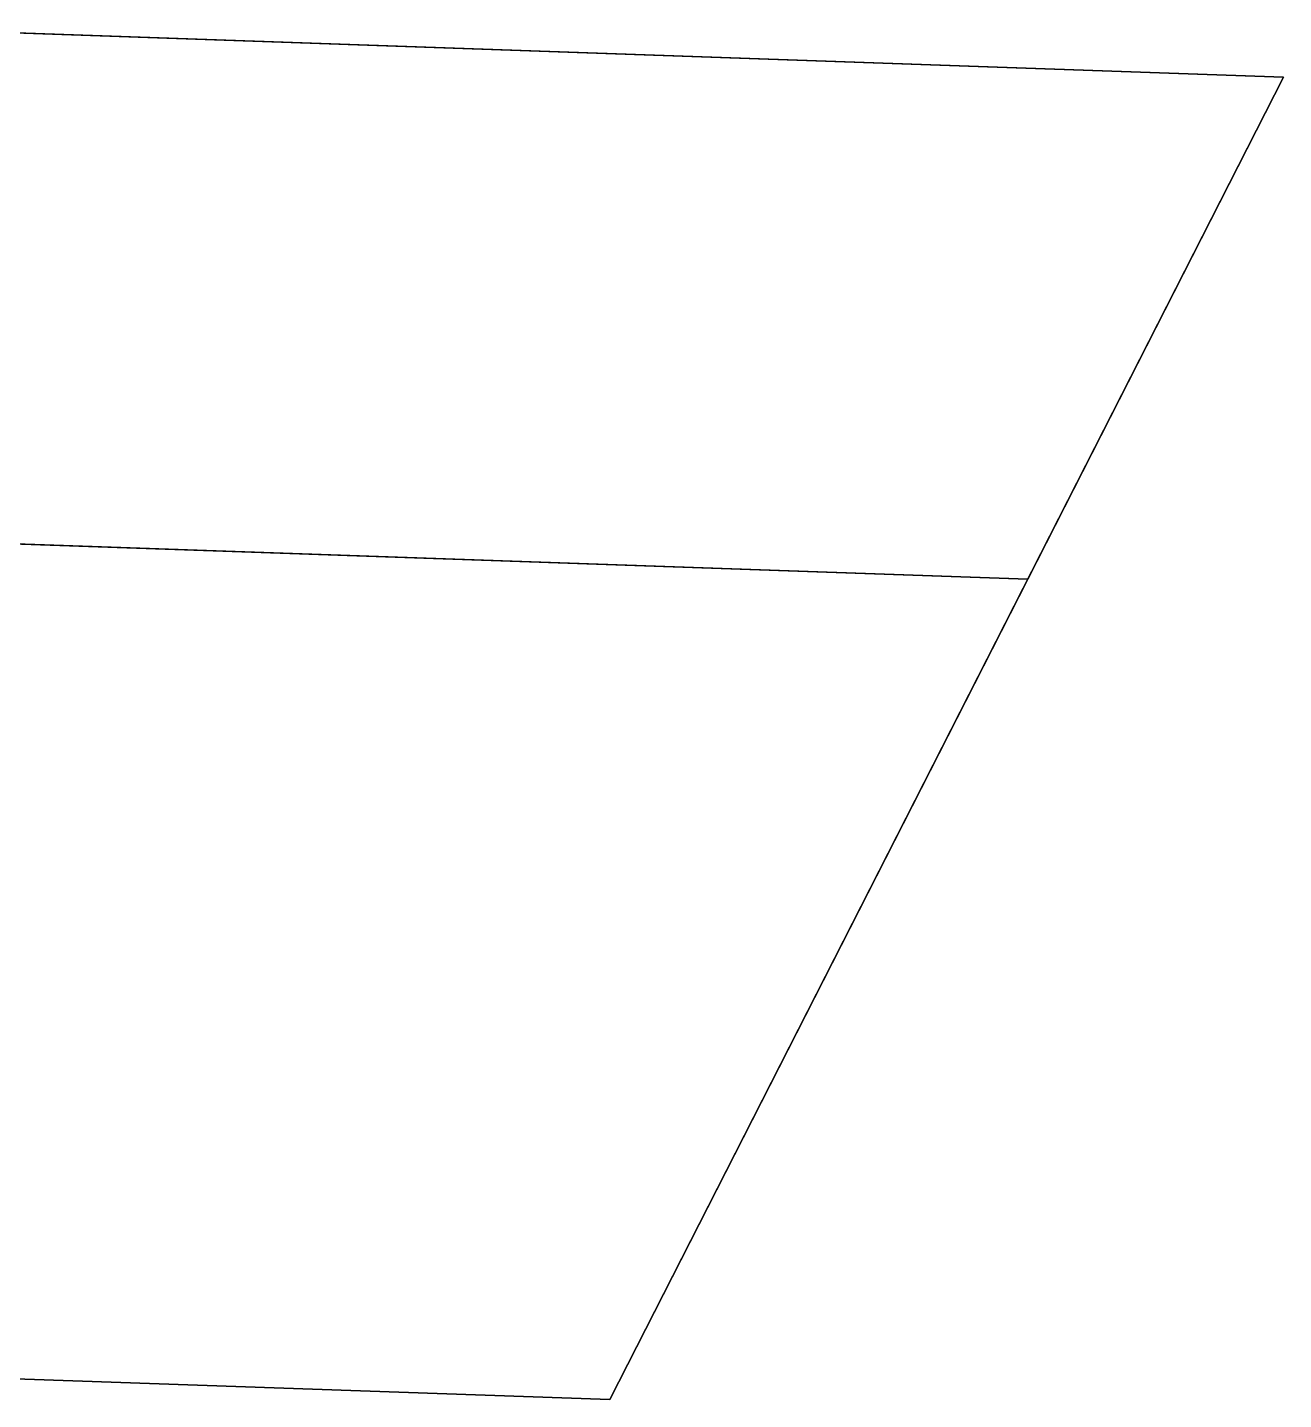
# Model space of a CAD drawing. Header units: metres. Extents: x -88 to 94, y -104 to 108.
# Drawn here: x 23.7 to 93.9, y -47.6 to 29.1 of the extents above; entities that cross this region are included whole.
import ezdxf

# ---------------------------------------------------------------- set-up
doc = ezdxf.new("R2010")
doc.units = ezdxf.units.M

msp = doc.modelspace()

# ---------------------------------------------------------------- linework, layer by layer
at = {"layer": 'Building Shading', "color": 195}
for points in [[(93.88533, 26.28032, 50), (93.88533, 26.28032), (14.54725, 29.05087), (14.54725, 29.05087, 50)], [(14.54725, 29.05087, 50), (14.54725, 29.05087), (93.88533, 26.28032), (93.88533, 26.28032, 50)], [(79.59162, -1.78425), (16.3957, 0.4226), (14.54725, 29.05087), (93.88533, 26.28032)], [(93.88533, 26.28032), (14.54725, 29.05087), (16.3957, 0.4226), (79.59162, -1.78425)], [(93.88533, 26.28032, 50), (21.88921, 28.79448, 50), (19.2656, -46.33604, 50), (56.24306, -47.62732, 50)], [(56.24306, -47.62732, 50), (19.2656, -46.33604, 50), (21.88921, 28.79448, 50), (93.88533, 26.28032, 50)], [(56.24306, -47.62732, 50), (56.24306, -47.62732), (93.88533, 26.28032), (93.88533, 26.28032, 50)], [(93.88533, 26.28032, 50), (93.88533, 26.28032), (56.24306, -47.62732), (56.24306, -47.62732, 50)], [(56.24306, -47.62732), (19.2656, -46.33604), (20.89296, 0.26556), (79.59162, -1.78425)], [(79.59162, -1.78425), (20.89296, 0.26556), (19.2656, -46.33604), (56.24306, -47.62732)], [(19.2656, -46.33604, 50), (19.2656, -46.33604), (56.24306, -47.62732), (56.24306, -47.62732, 50)], [(56.24306, -47.62732, 50), (56.24306, -47.62732), (19.2656, -46.33604), (19.2656, -46.33604, 50)]]:
    msp.add_3dface(points, dxfattribs=at)

doc.saveas('drawing.dxf')
